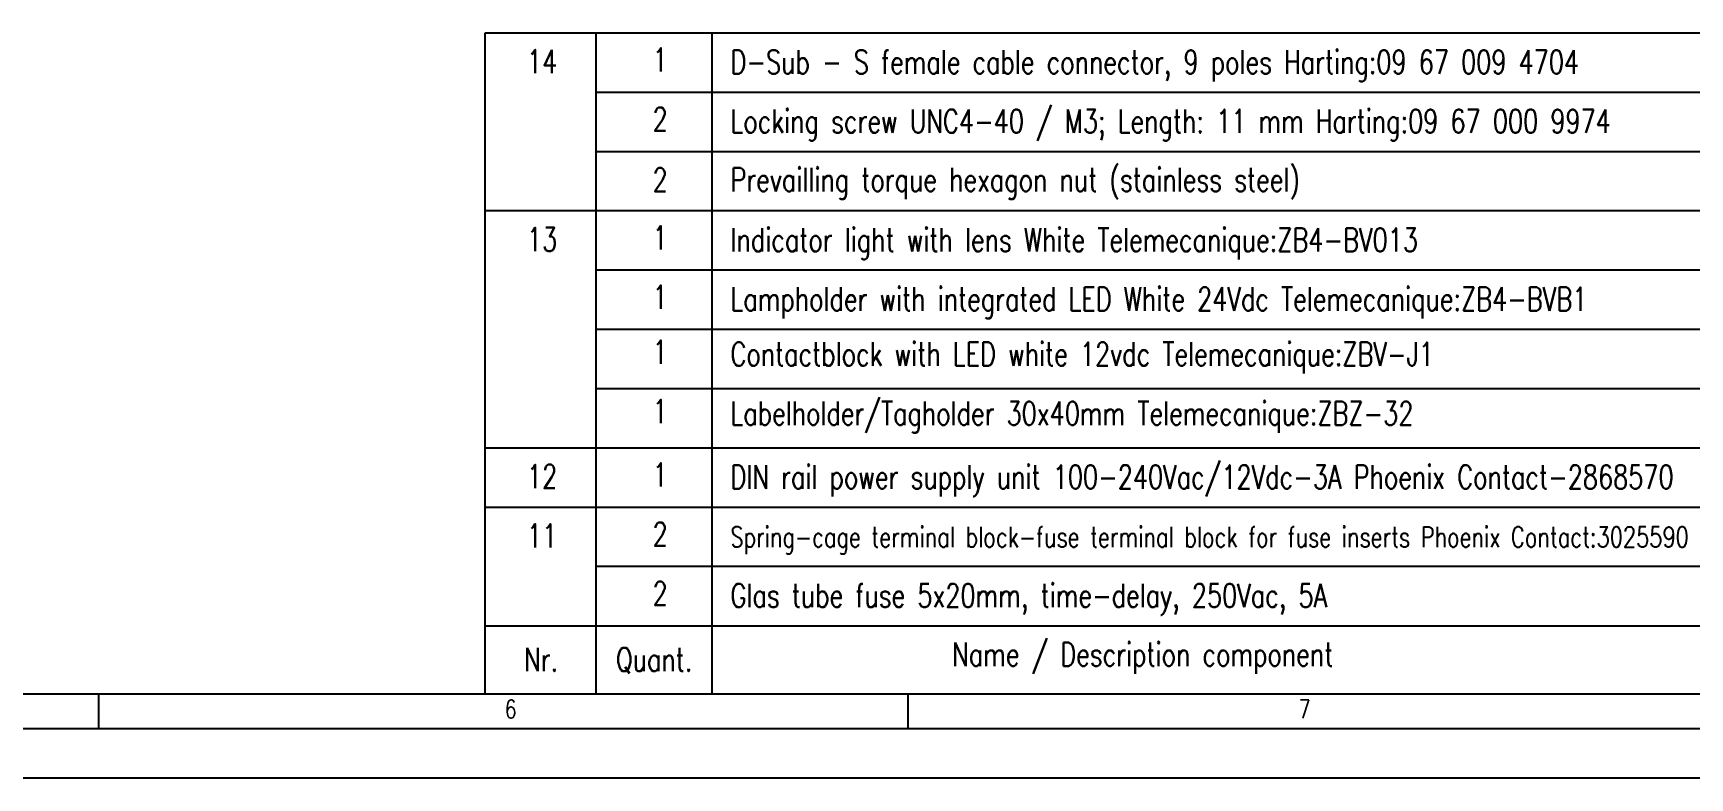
# Model space of a CAD drawing. Extents: x 4137 to 28680, y 2446 to 6814.
# Drawn here: x 10487.1 to 10822.5, y 4358.2 to 4509 of the extents above; entities that cross this region are included whole.
import ezdxf

# ---------------------------------------------------------------- set-up
doc = ezdxf.new("R2010")
doc.units = 0
doc.header["$LTSCALE"] = 0.5
doc.layers.get('0').update_dxf_attribs({"linetype": 'CONTINUOUS'})
doc.layers.add('DIM', color=5, linetype='CONTINUOUS')
doc.styles.get("Standard").update_dxf_attribs({"font": 'simplex.shx'})

msp = doc.modelspace()

# ---------------------------------------------------------------- linework, layer by layer
at = {"color": 7, "linetype": 'Continuous'}
for p, q in [((9681.35, 4375.23), (10948.95, 4375.23)), ((9681.35, 4375.23), (10948.95, 4375.23)), ((9674.35, 4368.23), (11326.35, 4368.23)), ((9674.35, 4368.23), (11326.35, 4368.23)), ((9654.35, 4358.23), (11336.35, 4358.23)), ((9654.35, 4358.23), (11336.35, 4358.23))]:
    msp.add_line(p, q, dxfattribs=at)
at = {"layer": 'DIM'}
for p, q in [((10578.55, 4509), (10578.55, 4375.23)), ((10948.95, 4509), (10578.55, 4509)), ((10578.55, 4509), (10578.55, 4375.23)), ((10948.95, 4509), (10578.55, 4509)), ((10601.08, 4375.23), (10601.08, 4509)), ((10601.08, 4375.23), (10601.08, 4509)), ((10624.55, 4375.23), (10624.55, 4509)), ((10624.55, 4375.23), (10624.55, 4509)), ((10948.95, 4497), (10601.08, 4497)), ((10948.95, 4497), (10601.08, 4497)), ((10948.95, 4485), (10601.08, 4485)), ((10948.95, 4485), (10601.08, 4485)), ((10948.95, 4485), (10601.08, 4485)), ((10948.95, 4485), (10601.08, 4485)), ((10948.95, 4473), (10578.55, 4473)), ((10948.95, 4473), (10578.55, 4473)), ((10948.95, 4461), (10601.08, 4461)), ((10948.95, 4461), (10601.08, 4461)), ((10948.95, 4449), (10601.08, 4449)), ((10948.95, 4449), (10601.08, 4449)), ((10948.95, 4437), (10601.08, 4437)), ((10948.95, 4437), (10601.08, 4437)), ((10948.95, 4437), (10601.08, 4437)), ((10948.95, 4437), (10601.08, 4437)), ((10948.95, 4425), (10578.55, 4425)), ((10948.95, 4425), (10578.55, 4425)), ((10948.95, 4413), (10578.55, 4413)), ((10948.95, 4413), (10578.55, 4413)), ((10948.95, 4401), (10601.08, 4401)), ((10948.95, 4401), (10601.08, 4401)), ((10578.55, 4389), (10948.95, 4389)), ((10578.55, 4389), (10948.95, 4389))]:
    msp.add_line(p, q, dxfattribs=at)
at = {"layer": 'DIM', "color": 7, "linetype": 'Continuous'}
for p, q in [((10500.35, 4375.23), (10500.35, 4368.23)), ((10500.35, 4375.23), (10500.35, 4368.23)), ((10664.15, 4375.23), (10664.15, 4368.23)), ((10664.15, 4375.23), (10664.15, 4368.23))]:
    msp.add_line(p, q, dxfattribs=at)

# ---------------------------------------------------------------- texts
at = {"layer": 'DIM', "width": 0.75}
for s, height, p in [('14', 4.762, (10587.08, 4500.87)), ('14', 4.762, (10587.08, 4500.87)), ('1', 4.76, (10612.5, 4501.2)), ('1', 4.76, (10612.5, 4501.2)), ('D-Sub - S female cable connector, 9 poles Harting:09 67 009 4704', 4.7625, (10628.28, 4500.78)), ('D-Sub - S female cable connector, 9 poles Harting:09 67 009 4704', 4.7625, (10628.28, 4500.78)), ('2', 4.76, (10612.5, 4489.21)), ('2', 4.76, (10612.5, 4489.21)), ('Locking screw UNC4-40 / M3; Length: 11 mm Harting:09 67 000 9974', 4.7625, (10628.28, 4488.8)), ('Locking screw UNC4-40 / M3; Length: 11 mm Harting:09 67 000 9974', 4.7625, (10628.28, 4488.8)), ('2', 4.76, (10612.5, 4476.94)), ('2', 4.76, (10612.5, 4476.94)), ('Prevailling torque hexagon nut (stainless steel)', 4.7625, (10628.28, 4476.95)), ('Prevailling torque hexagon nut (stainless steel)', 4.7625, (10628.28, 4476.95)), ('13', 4.762, (10587.08, 4464.87)), ('13', 4.762, (10587.08, 4464.87)), ('1', 4.76, (10612.5, 4465.2)), ('1', 4.76, (10612.5, 4465.2)), ('Indicator light with lens White Telemecanique:ZB4-BV013', 4.7625, (10628.28, 4464.78)), ('Indicator light with lens White Telemecanique:ZB4-BV013', 4.7625, (10628.28, 4464.78)), ('1', 4.76, (10612.5, 4453.21)), ('1', 4.76, (10612.5, 4453.21)), ('Lampholder with integrated LED White 24Vdc Telemecanique:ZB4-BVB1', 4.7625, (10628.28, 4452.8)), ('Lampholder with integrated LED White 24Vdc Telemecanique:ZB4-BVB1', 4.7625, (10628.28, 4452.8)), ('1', 4.76, (10612.5, 4442.07)), ('1', 4.76, (10612.5, 4442.07)), ('Contactblock with LED white 12vdc Telemecanique:ZBV-J1', 4.7625, (10628.28, 4441.65)), ('Contactblock with LED white 12vdc Telemecanique:ZBV-J1', 4.7625, (10628.28, 4441.65)), ('1', 4.76, (10612.5, 4430.07)), ('1', 4.76, (10612.5, 4430.07)), ('Labelholder/Tagholder 30x40mm Telemecanique:ZBZ-32', 4.7625, (10628.28, 4429.65)), ('Labelholder/Tagholder 30x40mm Telemecanique:ZBZ-32', 4.7625, (10628.28, 4429.65)), ('12', 4.762, (10587.08, 4416.88)), ('12', 4.762, (10587.08, 4416.88)), ('1', 4.76, (10612.5, 4417.2)), ('1', 4.76, (10612.5, 4417.2)), ('DIN rail power supply unit 100-240Vac/12Vdc-3A Phoenix Contact-2868570', 4.7625, (10628.28, 4416.78)), ('DIN rail power supply unit 100-240Vac/12Vdc-3A Phoenix Contact-2868570', 4.7625, (10628.28, 4416.78)), ('2', 4.76, (10612.5, 4405.2)), ('2', 4.76, (10612.5, 4405.2)), ('11', 4.762, (10587.08, 4404.88)), ('11', 4.762, (10587.08, 4404.88)), ('Spring-cage terminal block-fuse terminal block for fuse inserts Phoenix Contact:3025590', 4.1481, (10628.25, 4404.93)), ('Spring-cage terminal block-fuse terminal block for fuse inserts Phoenix Contact:3025590', 4.1481, (10628.25, 4404.93)), ('2', 4.76, (10612.5, 4393.2)), ('2', 4.76, (10612.5, 4393.2)), ('Glas tube fuse 5x20mm, time-delay, 250Vac, 5A', 4.7625, (10628.28, 4392.78)), ('Glas tube fuse 5x20mm, time-delay, 250Vac, 5A', 4.7625, (10628.28, 4392.78)), ('Name / Description component', 4.7625, (10673.14, 4380.86)), ('Name / Description component', 4.7625, (10673.14, 4380.86)), ('Nr.', 4.762, (10586.5, 4379.82)), ('Nr.', 4.762, (10586.5, 4379.82)), ('Quant.', 4.762, (10605.1, 4379.82)), ('Quant.', 4.762, (10605.1, 4379.82))]:
    msp.add_text(s, height=height, dxfattribs=at).set_placement(p)
at = {"layer": 'DIM', "color": 7, "width": 0.75}
for s, p in [('6', (10582.59, 4370.3)), ('6', (10582.59, 4370.3)), ('7', (10743.31, 4370.3)), ('7', (10743.31, 4370.3))]:
    msp.add_text(s, height=3.7, dxfattribs=at).set_placement(p)

doc.saveas('drawing.dxf')
